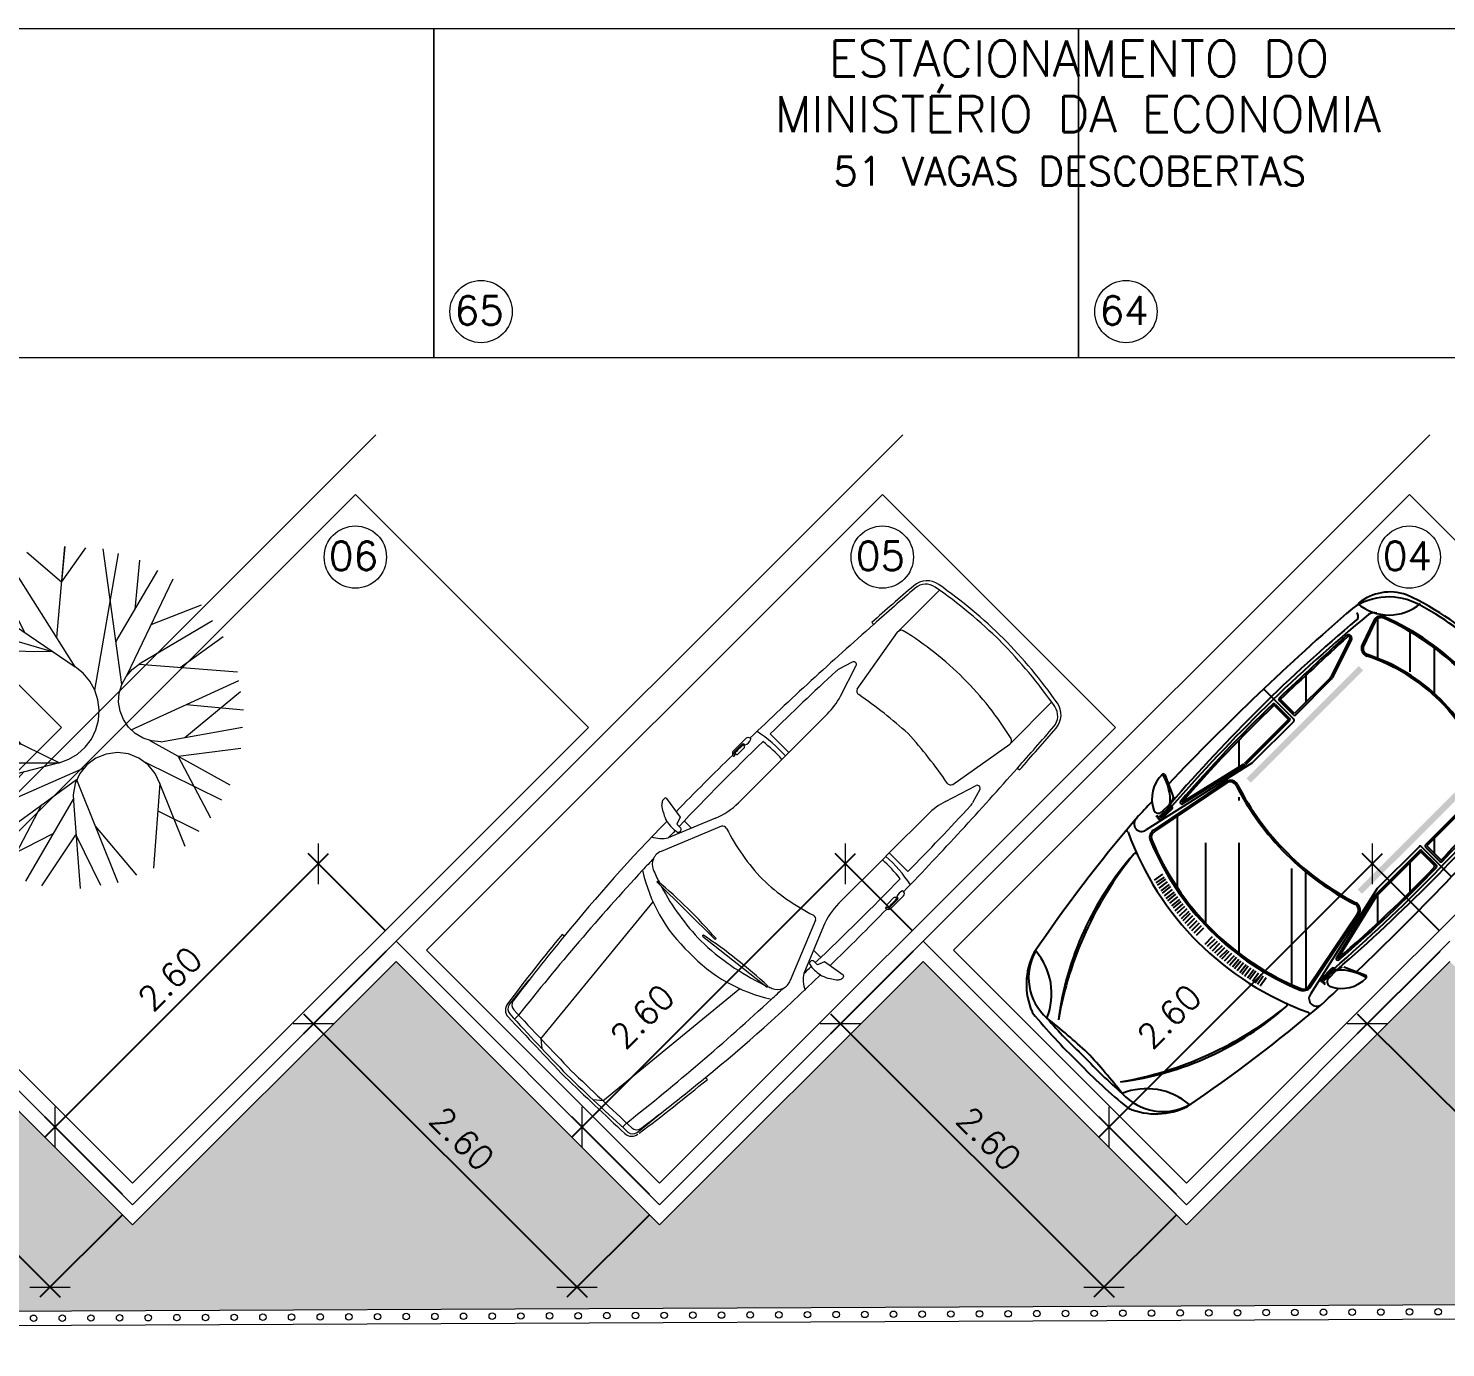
# Model space of a CAD drawing. Header units: millimetres. Extents: x 521 to 1055, y 261 to 520.
# Drawn here: x 547.34 to 557.23, y 452.68 to 461.89 of the extents above; entities that cross this region are included whole.
import ezdxf
from ezdxf.enums import TextEntityAlignment as Align

# ---------------------------------------------------------------- set-up
doc = ezdxf.new("R2010")
doc.units = ezdxf.units.MM
doc.linetypes.add('CONTINU', pattern=[0])
doc.layers.add('0.1', color=8, linetype='Continuous', lineweight=13)
doc.layers.add('layout', color=1, linetype='Continuous')
doc.styles.add('ROMANS', font='romans')
doc.styles.get("Standard").update_dxf_attribs({"font": 'romans.shx'})
doc.dimstyles.new('Fares Eng - 50', dxfattribs={"dimscale": 2, "dimtxt": 0.085, "dimasz": 0.1, "dimexe": 0.05, "dimexo": 0.05, "dimgap": 0.04, "dimtad": 1, "dimzin": 4, "dimdsep": 46, "dimtxsty": 'ROMANS', "dimblk1": 'OBLIQUE', "dimblk2": 'OBLIQUE', "dimsah": 1, "dimcen": 0.05, "dimdle": 0.05, "dimclrd": 8, "dimclre": 8, "dimclrt": 8, "dimaunit": 1, "dimadec": 0, "dimazin": 0, "dimtfac": 1, "dimtix": 1, "dimtmove": 2, "dimatfit": 0, "dimldrblk": 'OPEN90', "dimfxl": 1, "dimtolj": 1, "dimtzin": 0, "dimarcsym": 0})
pattern_1 = [(37.5, (143.7004, 358.23872), (-0.00800016, 0.24470662), [0, -0.19304, 0, -0.2159, 0, -0.206375]), (7.5, (143.7004, 358.23872), (0.22476164, 0.35841255), [0, -0.10414, 0, -0.17399, 0, -0.066675]), (327.5, (143.5442, 358.23872), (0.39549619, 0.00071859), [0, -0.0635, 0, -0.2286, 0, -0.29845]), (317.5, (143.5442, 358.23872), (0.38177823, 0.11146466), [0, -0.03175, 0, -0.14986, 0, -0.17145])]

# ---------------------------------------------------------------- blocks, each defined once
blk = doc.blocks.new('_OBLIQUE')
at = {"color": 0, "linetype": 'ByBlock'}
blk.add_line((-0.5, -0.5), (0.5, 0.5), dxfattribs=at)
blk = doc.blocks.new('*D2675')
at = {"layer": '0.1', "color": 8, "linetype": 'CONTINU', "lineweight": -2, "transparency": 16777216}
for p, q in [((557.1886, 455.4504), (556.6128, 454.8746)), ((556.6128, 455.016), (558.5927, 453.0361)), ((559.0271, 453.6119), (558.4513, 453.0361))]:
    blk.add_line(p, q, dxfattribs=at)
at = {"layer": 'DEFPOINTS', "color": 0, "linetype": 'CONTINU', "lineweight": -2, "transparency": 16777216}
for p in [(557.2593, 455.5211), (559.0978, 453.6826), (558.522, 453.1068)]:
    blk.add_point(p, dxfattribs=at)
at = {"layer": '0.1', "color": 8, "linetype": 'CONTINU', "lineweight": -2, "transparency": 16777216, "xscale": 0.2, "yscale": 0.2, "zscale": 0.2}
for p, rotation in [((556.6835, 454.9453), 134.9999999999982), ((558.522, 453.1068), 314.9999999999982)]:
    blk.add_blockref('_OBLIQUE', p, dxfattribs=dict(at, rotation=rotation))
at = {"layer": '0.1', "color": 8, "linetype": 'CONTINU', "transparency": 16777216, "insert": (557.7194, 454.1427), "char_height": 0.17, "attachment_point": 5, "rotation": 315, "style": 'ROMANS'}
blk.add_mtext('\\A1;2.60', dxfattribs=at)
blk = doc.blocks.new('_Open90')
at = {"color": 0, "linetype": 'ByBlock', "lineweight": -2}
for p, q in [((-0.5, 0.5), (0, 0)), ((0, 0), (-1, 0)), ((0, 0), (-0.5, -0.5))]:
    blk.add_line(p, q, dxfattribs=at)
blk = doc.blocks.new('*D2676')
at = {"layer": '0.1', "color": 8, "linetype": 'CONTINU', "lineweight": -2, "transparency": 16777216}
for p, q in [((554.8085, 454.1535), (556.7884, 456.1334)), ((557.1886, 455.5918), (556.647, 456.1334)), ((555.3501, 453.7533), (554.8085, 454.295))]:
    blk.add_line(p, q, dxfattribs=at)
at = {"layer": 'DEFPOINTS', "color": 0, "linetype": 'CONTINU', "lineweight": -2, "transparency": 16777216}
for p in [(556.7177, 456.0627), (557.2593, 455.5211), (555.4208, 453.6826)]:
    blk.add_point(p, dxfattribs=at)
at = {"layer": '0.1', "color": 8, "linetype": 'CONTINU', "lineweight": -2, "transparency": 16777216, "xscale": 0.2, "yscale": 0.2, "zscale": 0.2}
for p, rotation in [((556.7177, 456.0627), 44.99999999999735), ((554.8792, 454.2242), 224.9999999999974)]:
    blk.add_blockref('_OBLIQUE', p, dxfattribs=dict(at, rotation=rotation))
at = {"layer": '0.1', "color": 8, "linetype": 'CONTINU', "transparency": 16777216, "insert": (555.3006, 454.9969), "char_height": 0.17, "attachment_point": 5, "rotation": 45, "style": 'ROMANS'}
blk.add_mtext('\\A1;2.60', dxfattribs=at)
blk = doc.blocks.new('*D2677')
at = {"layer": '0.1', "color": 8, "linetype": 'CONTINU', "lineweight": -2, "transparency": 16777216}
for p, q in [((553.5116, 455.4504), (552.9359, 454.8746)), ((552.9359, 455.016), (554.9158, 453.0361)), ((555.3501, 453.6119), (554.7743, 453.0361))]:
    blk.add_line(p, q, dxfattribs=at)
at = {"layer": 'DEFPOINTS', "color": 0, "linetype": 'CONTINU', "lineweight": -2, "transparency": 16777216}
for p in [(553.5824, 455.5211), (555.4208, 453.6826), (554.8451, 453.1068)]:
    blk.add_point(p, dxfattribs=at)
at = {"layer": '0.1', "color": 8, "linetype": 'CONTINU', "lineweight": -2, "transparency": 16777216, "xscale": 0.2, "yscale": 0.2, "zscale": 0.2}
for p, rotation in [((553.0066, 454.9453), 134.9999999999982), ((554.8451, 453.1068), 314.9999999999982)]:
    blk.add_blockref('_OBLIQUE', p, dxfattribs=dict(at, rotation=rotation))
at = {"layer": '0.1', "color": 8, "linetype": 'CONTINU', "transparency": 16777216, "insert": (554.0425, 454.1427), "char_height": 0.17, "attachment_point": 5, "rotation": 315, "style": 'ROMANS'}
blk.add_mtext('\\A1;2.60', dxfattribs=at)
blk = doc.blocks.new('*D2678')
at = {"layer": '0.1', "color": 8, "linetype": 'CONTINU', "lineweight": -2, "transparency": 16777216}
for p, q in [((549.8347, 455.4504), (549.2589, 454.8746)), ((549.2589, 455.016), (551.2388, 453.0361)), ((551.6732, 453.6119), (551.0974, 453.0361))]:
    blk.add_line(p, q, dxfattribs=at)
at = {"layer": 'DEFPOINTS', "color": 0, "linetype": 'CONTINU', "lineweight": -2, "transparency": 16777216}
for p in [(549.9054, 455.5211), (551.7439, 453.6826), (551.1681, 453.1068)]:
    blk.add_point(p, dxfattribs=at)
at = {"layer": '0.1', "color": 8, "linetype": 'CONTINU', "lineweight": -2, "transparency": 16777216, "xscale": 0.2, "yscale": 0.2, "zscale": 0.2}
for p, rotation in [((549.3296, 454.9453), 134.9999999999982), ((551.1681, 453.1068), 314.9999999999982)]:
    blk.add_blockref('_OBLIQUE', p, dxfattribs=dict(at, rotation=rotation))
at = {"layer": '0.1', "color": 8, "linetype": 'CONTINU', "transparency": 16777216, "insert": (550.3655, 454.1427), "char_height": 0.17, "attachment_point": 5, "rotation": 315, "style": 'ROMANS'}
blk.add_mtext('\\A1;2.60', dxfattribs=at)
blk = doc.blocks.new('*D2679')
at = {"layer": '0.1', "color": 8, "linetype": 'CONTINU', "lineweight": -2, "transparency": 16777216}
for p, q in [((547.4546, 454.1535), (549.4345, 456.1334)), ((549.8347, 455.5918), (549.2931, 456.1334)), ((547.9962, 453.7533), (547.4546, 454.295))]:
    blk.add_line(p, q, dxfattribs=at)
at = {"layer": 'DEFPOINTS', "color": 0, "linetype": 'CONTINU', "lineweight": -2, "transparency": 16777216}
for p in [(549.3638, 456.0627), (549.9054, 455.5211), (548.0669, 453.6826)]:
    blk.add_point(p, dxfattribs=at)
at = {"layer": '0.1', "color": 8, "linetype": 'CONTINU', "lineweight": -2, "transparency": 16777216, "xscale": 0.2, "yscale": 0.2, "zscale": 0.2}
for p, rotation in [((549.3638, 456.0627), 44.99999999999735), ((547.5253, 454.2242), 224.9999999999974)]:
    blk.add_blockref('_OBLIQUE', p, dxfattribs=dict(at, rotation=rotation))
at = {"layer": '0.1', "color": 8, "linetype": 'CONTINU', "transparency": 16777216, "insert": (548.3279, 455.2602), "char_height": 0.17, "attachment_point": 5, "rotation": 45, "style": 'ROMANS'}
blk.add_mtext('\\A1;2.60', dxfattribs=at)
blk = doc.blocks.new('*D2991')
at = {"layer": '0.1', "color": 8, "linetype": 'CONTINU', "lineweight": -2, "transparency": 16777216}
for p, q in [((546.1577, 455.4504), (545.582, 454.8746)), ((545.582, 455.016), (547.5619, 453.0361)), ((547.9962, 453.6119), (547.4204, 453.0361))]:
    blk.add_line(p, q, dxfattribs=at)
at = {"layer": 'DEFPOINTS', "color": 0, "linetype": 'CONTINU', "lineweight": -2, "transparency": 16777216}
for p in [(546.2284, 455.5211), (548.0669, 453.6826), (547.4911, 453.1068)]:
    blk.add_point(p, dxfattribs=at)
at = {"layer": '0.1', "color": 8, "linetype": 'CONTINU', "lineweight": -2, "transparency": 16777216, "xscale": 0.2, "yscale": 0.2, "zscale": 0.2}
for p, rotation in [((545.6527, 454.9453), 134.9999999999982), ((547.4911, 453.1068), 314.9999999999982)]:
    blk.add_blockref('_OBLIQUE', p, dxfattribs=dict(at, rotation=rotation))
at = {"layer": '0.1', "color": 8, "linetype": 'CONTINU', "transparency": 16777216, "insert": (546.6886, 454.1427), "char_height": 0.17, "attachment_point": 5, "rotation": 315, "style": 'ROMANS'}
blk.add_mtext('\\A1;2.60', dxfattribs=at)
blk = doc.blocks.new('Car')
at = {"layer": 'layout', "color": 8}
for p, q in [((-44.43, -116.85), (-45.51, -110.71)), ((-42.49, -116.36), (-43.57, -110.21)), ((-41.09, -116.03), (-42.02, -109.83)), ((-39.13, -115.58), (-40.07, -109.37)), ((-37.18, -115.15), (-38.11, -108.94)), ((-35.76, -114.86), (-36.55, -108.6)), ((-33.8, -114.47), (-34.58, -108.2)), ((-31.83, -114.1), (-32.61, -107.82)), ((-30.4, -113.85), (-31.03, -107.55)), ((-28.42, -113.52), (-29.04, -107.35)), ((-26.44, -113.22), (-27.05, -107.15)), ((-25.01, -112.96), (-25.46, -106.96)), ((-23.02, -112.81), (-23.5, -106.37)), ((-21.18, -112.51), (-21.34, -106.1)), ((-19.19, -112.29), (-19.35, -105.87)), ((-17.19, -112.08), (-17.35, -105.66)), ((-15.75, -111.95), (-15.75, -105.51)), ((-13.75, -111.84), (-13.75, -105.34)), ((-11.75, -111.64), (-11.75, -105.19)), ((-9.75, -111.52), (-9.75, -105.07)), ((-7.75, -111.42), (-7.75, -104.97)), ((-5.75, -111.35), (-5.75, -104.89)), ((-3.75, -111.3), (-3.75, -104.83)), ((3.75, -111.3), (3.75, -104.83)), ((5.75, -111.35), (5.75, -104.89)), ((7.75, -111.42), (7.75, -104.97)), ((9.75, -111.52), (9.75, -105.07)), ((11.75, -111.64), (11.75, -105.19)), ((13.75, -111.84), (13.75, -105.34)), ((15.75, -111.95), (15.75, -105.51)), ((17.19, -112.08), (17.35, -105.66)), ((19.19, -112.29), (19.35, -105.87)), ((21.18, -112.51), (21.34, -106.1)), ((23.02, -112.81), (23.5, -106.37)), ((25.01, -112.96), (25.46, -106.96)), ((26.44, -113.22), (27.05, -107.15)), ((28.42, -113.52), (29.04, -107.35)), ((30.4, -113.85), (31.03, -107.55)), ((31.83, -114.1), (32.61, -107.82)), ((33.8, -114.47), (34.58, -108.2)), ((35.76, -114.86), (36.55, -108.6)), ((37.18, -115.15), (38.11, -108.94)), ((39.13, -115.58), (40.07, -109.37)), ((41.09, -116.03), (42.02, -109.83)), ((42.49, -116.36), (43.57, -110.21)), ((44.43, -116.85), (45.51, -110.71)), ((25.24, -163.06), (-22.09, -115.73)), ((39.58, -148.72), (5.2, -114.34)), ((63.09, -147.96), (32.62, -117.49)), ((-53.79, -202.87), (-70.44, -128.84)), ((-8.41, -174.64), (-58.24, -124.81)), ((53.79, -202.87), (70.44, -128.84)), ((-67.28, -131.91), (-57.03, -183.84)), ((-66.3, -131.69), (-56.05, -183.63)), ((-15.9, -179.27), (-66.05, -129.13)), ((56.05, -183.63), (66.3, -131.69)), ((57.03, -183.84), (67.28, -131.91)), ((-71.36, -149.65), (-71.45, -143.34)), ((-70.36, -149.36), (-70.51, -139.97)), ((-69.36, -149.11), (-69.51, -139.91)), ((-68.41, -148.9), (-68.73, -139.87)), ((68.41, -148.9), (68.73, -139.87)), ((69.36, -149.11), (69.51, -139.91)), ((70.36, -149.36), (70.51, -139.97)), ((71.36, -149.65), (71.45, -143.34)), ((-86.25, -160.56), (-73.15, -154.66)), ((-72.41, -153.97), (-71.35, -150.37)), ((72.41, -153.97), (71.35, -150.37)), ((86.25, -160.56), (73.15, -154.66)), ((-56.87, -198.54), (-66.97, -155.83)), ((-55.9, -198.31), (-66, -155.6)), ((55.9, -198.31), (66, -155.6)), ((56.87, -198.54), (66.97, -155.83)), ((-56.77, -200.19), (-68.78, -188.17)), ((44.78, -182.6), (43.44, -181.26)), ((69.26, -207.08), (57.61, -195.43)), ((-56.77, -237.2), (-56.77, -199.46)), ((-55.77, -237.2), (-55.77, -199.46)), ((-53.77, -238.7), (-53.77, -203.1)), ((53.77, -238.7), (53.77, -203.1)), ((55.77, -237.2), (55.77, -199.46)), ((56.77, -237.2), (56.77, -199.46)), ((-56.77, -227.76), (-69.33, -215.2)), ((-80.7, -239.7), (-54.77, -239.7)), ((-68.29, -237.2), (-69.16, -236.33)), ((-69.14, -237.2), (-56.77, -237.2)), ((-69.14, -238.2), (-56.77, -238.2)), ((80.7, -239.7), (54.77, -239.7)), ((69.14, -237.2), (56.77, -237.2)), ((69.14, -238.2), (56.77, -238.2)), ((-56.77, -241.37), (-69.05, -241.37)), ((-56.77, -242.37), (-69.05, -242.37)), ((-56.77, -248.72), (-62.9, -242.59)), ((-56.77, -272.37), (-56.77, -242.37)), ((-55.77, -272.37), (-55.77, -242.37)), ((55.77, -272.37), (55.77, -242.37)), ((56.77, -241.37), (69.05, -241.37)), ((56.77, -242.37), (69.05, -242.37)), ((56.77, -272.37), (56.77, -242.37)), ((68.35, -263.53), (56.77, -251.95)), ((-57.03, -273.82), (-68.34, -262.52)), ((-65.15, -298.28), (-56.97, -273.63)), ((-64.2, -298.6), (-56.02, -273.95)), ((64.2, -298.6), (56.02, -273.95)), ((65.15, -298.28), (56.97, -273.63)), ((-57.23, -300.94), (-62.7, -316.26)), ((62.7, -316.26), (57.23, -300.94)), ((-56.28, -301.28), (-61.75, -316.6)), ((1.56, -332.42), (-21.83, -309.02)), ((61.89, -318.84), (44.86, -301.81)), ((61.75, -316.6), (56.28, -301.28)), ((25.07, -330.56), (5.54, -311.03)), ((42.49, -327.02), (25.24, -309.77))]:
    blk.add_line(p, q, dxfattribs=at)
for centre, radius, start, end in [((-7.78, -326.68), 326.77, 88.63509, 95.77261), ((7.78, -326.68), 326.77, 84.22739, 91.36491), ((-34.26, -38.31), 32.93, 86.56245, 164.49582), ((-69.02, 10.38), 39.99, 274.33929, 336.71898), ((-25.61, -41.18), 42.46, 111.77904, 161.65444), ((-40.25, -4.54), 3, 97.67397, 111.77904), ((-10.03, -339.28), 334.59, 88.28197, 93.81346), ((10.07, 328.42), 336.52, 262.76955, 268.28512), ((10.03, -339.28), 334.59, 86.18654, 91.71803), ((-10.07, 328.42), 336.52, 271.71488, 277.23045), ((34.26, -38.31), 32.93, 15.50418, 93.43755), ((69.02, 10.38), 39.99, 203.28102, 265.66071), ((40.25, -4.54), 3, 68.22096, 82.32603), ((25.61, -41.18), 42.46, 18.34556, 68.22096), ((122.71, -124.56), 188.48, 142.42971, 176.62369), ((155.62, -136.85), 222.3, 145.09295, 173.96045), ((-155.62, -136.85), 222.3, 6.03955, 34.90705), ((-122.71, -124.56), 188.48, 3.37631, 37.57029), ((866.83, -205.61), 949.54, 169.20805, 175.34334), ((-866.83, -205.61), 949.54, 4.65666, 10.79195), ((0.52, -286.47), 183.69, 90, 115.07814), ((-0.52, -286.47), 183.69, 64.92186, 90), ((-77.76, -119.19), 1, 174.77267, 295.07814), ((-64.45, -113.59), 1, 172.72578, 290.59687), ((0.02, -280.42), 167.16, 90.00647, 112.62321), ((0.02, -280.45), 166.19, 90.00846, 112.62516), ((-0.02, -280.42), 167.16, 67.37679, 89.99353), ((-0.02, -280.42), 166.16, 67.37679, 89.99349), ((64.45, -113.59), 1, 249.40313, 7.27422), ((77.76, -119.19), 1, 244.92186, 5.22733), ((-75.03, -129.55), 4.65, 8.74906, 183.51846), ((-62.41, -130.76), 5, 111.95359, 193.30168), ((-62.41, -130.76), 4, 111.95359, 193.55432), ((62.41, -130.76), 4.01, 346.52867, 68.12941), ((62.41, -130.76), 5, 346.69832, 68.04641), ((75.03, -129.55), 4.65, 356.48154, 171.25094), ((1565.62, -198.2), 1646.72, 177.62048, 178.09716), ((-1565.62, -198.2), 1646.72, 1.90284, 2.37952), ((-67.04, -159.13), 20.41, 115.20324, 181.93489), ((-74.45, -143.38), 3, 0.88902, 115.20324), ((-72.5, -140.1), 1, 0.88902, 98.06761), ((-71.51, -139.99), 1, 0.88902, 95.22344), ((-70.51, -139.92), 1, 0.88902, 92.38995), ((-69.73, -139.9), 1, 2.00313, 90.18429), ((69.73, -139.9), 1, 89.81571, 177.99687), ((70.51, -139.92), 1, 87.61005, 179.11098), ((71.51, -139.99), 1, 84.77656, 179.11098), ((74.45, -143.38), 3, 64.79676, 179.11098), ((72.5, -140.1), 1, 81.93239, 179.11098), ((67.04, -159.13), 20.41, 358.06511, 64.79676), ((-94.89, -128.71), 31.99, 283.47064, 317.39271), ((940.68, -224.07), 1014.72, 175.8385, 184.81509), ((936.35, -221.13), 1008.45, 175.93968, 185.43335), ((-72.36, -149.67), 1, 287.94037, 0.88902), ((-71.36, -149.37), 1, 285.26496, 0.88902), ((-70.36, -149.13), 1, 282.62123, 0.88902), ((-69.41, -148.93), 1, 280.11964, 2.00313), ((-936.35, -221.13), 1008.45, 354.56665, 4.06032), ((69.41, -148.93), 1, 177.99687, 259.88036), ((70.36, -149.13), 1, 179.11098, 257.37877), ((71.36, -149.37), 1, 179.11098, 254.73504), ((-940.68, -224.07), 1014.72, 355.18491, 4.1615), ((94.89, -128.71), 31.99, 222.60729, 256.52936), ((72.36, -149.67), 1, 179.11098, 252.05963), ((73.37, -153.69), 1, 196.42989, 257.76689), ((-86.47, -159.58), 1, 193.81658, 282.23311), ((1565.62, -198.2), 1646.72, 178.60166, 183.97585), ((770.41, -218.88), 840.75, 175.69294, 181.2505), ((770.41, -218.88), 839.75, 175.69435, 181.2501), ((-66.97, -155.83), 1, 13.30168, 174.5453), ((66.97, -155.83), 1, 5.4547, 166.69832), ((-770.41, -218.88), 839.75, 358.7499, 4.30565), ((-770.41, -218.88), 840.75, 358.7495, 4.30706), ((-1565.62, -198.2), 1646.72, 356.02415, 1.39834), ((86.47, -159.58), 1, 257.76689, 346.18342), ((0, -344.99), 166.48, 90, 107.81843), ((0, -344.99), 165.48, 90, 107.81843), ((0, -344.99), 166.48, 72.18157, 90), ((0, -344.99), 165.48, 72.18157, 90), ((-52.17, -182.69), 5, 193.30168, 287.81843), ((-52.17, -182.69), 4, 193.55432, 287.81843), ((52.17, -182.69), 5, 252.18157, 346.69832), ((52.17, -182.69), 4, 252.18157, 346.44568), ((-60.77, -199.46), 4, 360, 13.30168), ((-60.77, -199.46), 5, 0, 13.30168), ((-54.77, -203.1), 1, 0, 13.30168), ((54.77, -203.1), 1, 166.69832, 180), ((60.77, -199.46), 5, 166.69832, 180), ((60.77, -199.46), 4, 166.69832, 180), ((-69.14, -237.2), 1, 181.58349, 270), ((-56.77, -237.2), 1, 270, 0), ((-54.77, -238.7), 1, 270, 0), ((54.77, -238.7), 1, 180, 270), ((56.77, -237.2), 1, 180, 270), ((69.14, -237.2), 1, 270, 358.41651), ((-69.05, -242.37), 1, 90, 181.10658), ((9004.64, 48.66), 9079.35, 181.83701, 182.188638), ((9004.64, 48.66), 9078.35, 181.837091, 182.188581), ((-56.77, -242.37), 1, 0, 90), ((56.77, -242.37), 1, 90, 180), ((-9004.64, 48.66), 9078.35, 357.811419, 358.162909), ((-9004.64, 48.66), 9079.35, 357.811362, 358.16299), ((69.05, -242.37), 1, 358.89342, 90), ((-60.77, -272.37), 4, 341.65255, 360), ((-60.77, -272.37), 5, 341.65255, 360), ((60.77, -272.37), 5, 180, 198.34745), ((60.77, -272.37), 4, 180, 198.34745), ((-66.1, -297.97), 2, 183.07381, 341.65255), ((-66.1, -297.97), 1, 183.44048, 341.65255), ((-52.52, -302.63), 5, 63.13567, 160.34618), ((-52.52, -302.63), 4, 63.13567, 160.34618), ((0, -198.95), 112.22, 243.13567, 270), ((0, -198.95), 111.22, 243.13567, 270), ((0, -198.95), 111.22, 270, 296.86433), ((0, -198.95), 112.22, 270, 296.86433), ((52.52, -302.63), 5, 19.65382, 116.86433), ((52.52, -302.63), 4, 19.65382, 116.86433), ((66.1, -297.97), 2, 198.34745, 356.92619), ((66.1, -297.97), 1, 198.34745, 356.55952), ((-73.29, -309.38), 3, 270, 5.58191), ((73.29, -309.38), 3, 174.41809, 270), ((-39.09, -305.57), 38.64, 190.15024, 253.62481), ((-79.74, -346.47), 30, 5.25839, 84.71276), ((-46.79, -314.36), 30, 185.58191, 244.44103), ((-62.59, -316.14), 5, 185.43335, 247.79793), ((-57.99, -317.94), 5, 160.34618, 249.50595), ((-57.99, -317.94), 4, 160.34618, 249.50595), ((79.74, -346.47), 30, 95.28724, 174.74161), ((39.09, -305.57), 38.64, 286.37519, 349.84976), ((57.99, -317.94), 4, 290.49405, 19.65382), ((57.99, -317.94), 5, 290.49405, 19.65382), ((46.79, -314.36), 30, 295.55897, 354.41809), ((62.59, -316.14), 5, 292.20207, 354.56665), ((0, -162.8), 170.63, 249.50595, 270), ((0, -162.8), 169.63, 249.50595, 270), ((0, -162.8), 169.63, 270, 290.49405), ((0, -162.8), 170.63, 270, 290.49405), ((0, -181.6), 170.63, 249.50595, 270), ((0, -181.6), 168.63, 252.23915, 270), ((0, -181.6), 170.63, 270, 290.49405), ((0, -181.6), 168.63, 270, 287.76085)]:
    blk.add_arc(centre, radius, start, end, dxfattribs=at)
for points in [[(-49.6, -290.37), (-45.84, -290.37), (-49.6, -194.01), (-45.84, -194.01)], [(49.6, -290.37), (45.84, -290.37), (49.6, -194.01), (45.84, -194.01)]]:
    blk.add_solid(points, dxfattribs=at)
blk = doc.blocks.new('TEMPRA3')
for p, q in [((-0.1569, 0.8233), (-0.1313, 0.862)), ((-0.0749, 0.8722), (-0.1007, 0.7132)), ((-0.0851, 0.8822), (-0.0818, 0.8817)), ((-1.2604, 0.6968), (-1.2604, 0.716)), ((-0.1007, 0.7132), (-0.1513, 0.6938)), ((-0.1513, 0.6938), (-0.1513, 0.6557)), ((1.806, 0.7091), (1.8071, 0.7283)), ((0.0585, 0.4641), (-0.3627, 0.637)), ((0.0689, 0.5332), (-0.2614, 0.6689)), ((-0.0984, 0.6737), (-0.0984, 0.6019)), ((0.7558, 0.4956), (0.7558, 0.6791)), ((1.5146, 0.6292), (1.414, 0.6594)), ((0.6872, 0.4957), (0.2589, 0.4957)), ((1.1361, 0.4956), (0.7558, 0.4956)), ((1.2872, 0.519), (1.5173, 0.5919)), ((1.4061, 0.471), (1.8863, 0.5527)), ((0.0585, -0.4641), (-0.3627, -0.637)), ((1.4061, -0.471), (1.8863, -0.5527)), ((0.0689, -0.5332), (-0.2614, -0.6689)), ((0.6872, -0.4957), (0.2589, -0.4957)), ((1.1361, -0.4956), (0.7558, -0.4956)), ((0.7558, -0.4956), (0.7558, -0.6791)), ((1.2872, -0.519), (1.5173, -0.5919)), ((-0.1513, -0.6938), (-0.1513, -0.6557)), ((-0.0984, -0.6737), (-0.0984, -0.6019)), ((1.5146, -0.6292), (1.414, -0.6594)), ((-1.2604, -0.6968), (-1.2604, -0.716)), ((-0.1007, -0.7132), (-0.1513, -0.6938)), ((-0.0749, -0.8722), (-0.1007, -0.7132)), ((1.806, -0.7091), (1.8071, -0.7283)), ((-0.1569, -0.8233), (-0.1313, -0.862)), ((-0.0851, -0.8822), (-0.0818, -0.8817))]:
    blk.add_line(p, q)
at = {"color": 9}
for p, q in [((0.4895, 0.7769), (0.6144, 0.7769)), ((0.4897, 0.7669), (0.5667, 0.7669)), ((0.5767, 0.7569), (0.5767, 0.7484)), ((0.6344, 0.7569), (0.6344, 0.7484)), ((-1.8688, 0.6301), (-1.6474, 0.6541)), ((-1.8747, 0.5326), (-1.9141, 0.5326)), ((-0.5268, 0.5088), (-0.5359, 0.5086)), ((-0.5359, 0.5086), (-0.5316, -0.064)), ((0.6871, 0.4957), (0.7558, 0.4956)), ((1.8863, 0.5527), (2.3005, 0.5527)), ((-1.8814, 0.307), (-0.6525, 0.4277)), ((-1.8814, 0.307), (-1.9244, 0.2537)), ((-0.5679, 0.016), (-0.5769, 0.0171)), ((-0.5679, 0.0151), (-0.5769, 0.0139)), ((-0.5769, 0.0139), (-0.5102, -0.5548)), ((-0.5316, -0.064), (-0.5225, -0.0638)), ((-1.8814, -0.3079), (-1.9244, -0.2546)), ((-1.8814, -0.307), (-0.6525, -0.4277)), ((-1.8747, -0.5335), (-1.9141, -0.5335)), ((-0.5102, -0.5548), (-0.5012, -0.5536)), ((0.6871, -0.4957), (0.7558, -0.4956)), ((1.8863, -0.5527), (2.3005, -0.5527)), ((-1.8688, -0.631), (-1.6474, -0.655)), ((0.4895, -0.7769), (0.6144, -0.7769)), ((0.4897, -0.7669), (0.5667, -0.7669)), ((0.5767, -0.7569), (0.5767, -0.7484)), ((0.6344, -0.7569), (0.6344, -0.7484))]:
    blk.add_line(p, q, dxfattribs=at)
for points in [[(0.4864, 0.7601), (0.4864, 0.7487, 0.414214), (0.4964, 0.7387), (0.5577, 0.7387, 0.414214), (0.5677, 0.7487), (0.5677, 0.759)], [(0.4864, -0.7601), (0.4864, -0.7487, -0.414214), (0.4964, -0.7387), (0.5577, -0.7387, -0.414214), (0.5677, -0.7487), (0.5677, -0.759)]]:
    blk.add_lwpolyline(points, format="xyb", dxfattribs=at)
for centre, radius, start, end in [((0.0515, 0.6855), 0.2499, 146.52929, 160.42088), ((-0.0788, 0.8163), 0.0696, 117.51978, 138.96518), ((-0.0917, 0.8411), 0.0416, 80.80671, 117.51978), ((-0.0832, 0.8735), 0.00833, 350.80671, 80.80671), ((0.0261, -12.7482), 13.5255, 95.4579, 98.07666), ((-0.091, -10.4076), 11.1657, 90.48914, 96.01179), ((0.0745, 0.7002), 0.2666, 168.22298, 189.98368), ((-0.143, 0.7547), 0.0434, 160.42088, 180), ((0.2131, -22.305), 23.0667, 89.37169, 90.76063), ((0.2131, -22.305), 23.0667, 89.09734, 89.34375), ((0.1147, -25.8365), 26.5995, 86.35444, 88.88061), ((0.0275, -29.336), 30.1169, 85.87378, 86.61254), ((2.1828, 0.5595), 0.1438, 10.27566, 85.28637), ((-1.8644, 0.5739), 0.07, 98.07666, 178.05506), ((-0.4029, 0.55), 0.0959, 65.22486, 157.56321), ((0.3551, -17.2555), 17.935, 91.74302, 91.96985), ((0.3551, -17.2555), 17.935, 88.95708, 91.61786), ((-0.2977, 0.5553), 0.9867, 356.53371, 7.1274), ((0.6362, -17.0989), 17.7783, 87.57158, 89.61458), ((1.3853, 0.5636), 0.1, 73.296, 87.57158), ((1.5088, 0.6101), 0.02, 295.0881, 73.296), ((46.2874, -1.0613), 48.2496, 178.05506, 178.73963), ((1.0799, -0.0328), 1.689, 158.48825, 161.88328), ((0.2589, 0.9957), 0.5, 247.66255, 270), ((1.1361, 0.9956), 0.5, 270, 287.58922), ((1.8923, 0.5233), 0.03, 17.66847, 101.66126), ((-0.2984, 0.0046), 2.2813, 359.88354, 13.37753), ((-1.2417, -0.0333), 3.6191, 0.52768, 9.83979), ((1.0799, -0.0328), 1.689, 163.02584, 178.88724), ((1.4959, -0.0363), 1.4963, 161.90116, 178.60957), ((0.0464, 0.438), 0.0288, 340.8387, 65.22486), ((1.4152, 0.4424), 0.03, 107.58922, 190.56427), ((-1.9007, -0.176), 3.3431, 3.01726, 10.56427), ((1.0799, 0.0328), 1.689, 181.11276, 199.38195), ((-1.9007, 0.176), 3.3431, 349.43573, 356.98274), ((-0.2984, -0.0046), 2.2813, 346.62247, 0.11646), ((-1.2417, 0.0333), 3.6191, 350.16021, 359.47232), ((46.2874, 1.0604), 48.2496, 181.26037, 181.94494), ((1.4959, 0.0363), 1.4963, 181.39043, 198.09884), ((0.0464, -0.438), 0.0288, 294.77514, 19.1613), ((1.4152, -0.4424), 0.03, 169.43573, 252.41078), ((-1.8644, -0.5748), 0.07, 181.94494, 261.92334), ((1.0799, 0.0328), 1.689, 200.32879, 201.51175), ((1.0799, 0.0328), 1.689, 200.32879, 201.51175), ((-0.4029, -0.55), 0.0959, 202.43679, 294.77514), ((0.2589, -0.9957), 0.5, 90, 112.33745), ((-0.2977, -0.5553), 0.9867, 352.8726, 3.46629), ((1.1361, -0.9956), 0.5, 72.41078, 90), ((1.5088, -0.6101), 0.02, 286.704, 64.9119), ((1.8923, -0.5233), 0.03, 258.33874, 342.33153), ((2.1828, -0.5595), 0.1438, 274.71363, 349.72434), ((0.0261, 12.7482), 13.5255, 261.97353, 264.5421), ((0.3551, 17.2555), 17.935, 268.03015, 268.25698), ((0.0745, -0.7002), 0.2666, 170.01632, 191.77702), ((0.3551, 17.2555), 17.935, 268.38214, 271.04292), ((0.6362, 17.0989), 17.7783, 270.38542, 272.42842), ((1.3853, -0.5636), 0.1, 272.42842, 286.704), ((-0.091, 10.4076), 11.1657, 263.98821, 269.51086), ((-0.143, -0.7547), 0.0434, 180, 199.57912), ((0.0515, -0.6855), 0.2499, 199.57912, 213.47071), ((0.2131, 22.305), 23.0667, 269.23937, 270.62831), ((0.2131, 22.305), 23.0667, 270.65625, 270.90266), ((0.1147, 25.8365), 26.5995, 271.11939, 273.64556), ((0.0275, 29.336), 30.1169, 273.38746, 274.12622), ((-0.0788, -0.8163), 0.0696, 221.03482, 242.48022), ((-0.0917, -0.8411), 0.0416, 242.48022, 279.19329), ((-0.0832, -0.8735), 0.00833, 279.19329, 9.19329)]:
    blk.add_arc(centre, radius, start, end)
for centre, radius, start, end in [((0.0261, -12.7482), 13.5064, 95.46564, 97.89577), ((-0.1444, 0.846), 0.2123, 204.78419, 236.53665), ((0.4904, 0.7506), 0.0263, 91.92644, 184.81044), ((0.4699, 0.7527), 0.0061, 200.04239, 315.25342), ((0.4905, 0.7505), 0.0164, 92.13133, 187.2433), ((0.5667, 0.7569), 0.01, 0, 90), ((0.6055, 0.8159), 0.0733, 246.83415, 293.16585), ((0.6144, 0.7569), 0.02, 0, 90), ((-0.2635, 0.5553), 0.9867, 356.53371, 11.76673), ((0.0267, -29.3695), 30.1312, 85.88211, 86.61465), ((-1.862, 0.5806), 0.05, 97.89577, 177.1673), ((0.1369, -16.6339), 17.2839, 92.27132, 96.68351), ((-1.8225, 0.5806), 0.05, 97.89577, 177.1673), ((0.4016, 0.0314), 1.1261, 147.49542, 181.59528), ((0.1919, -19.533), 20.183, 91.77938, 92.10117), ((-0.1699, 0.6614), 0.0195, 202.27293, 342.80007), ((2.181, 0.5693), 0.115, 10.45477, 85.29282), ((19.5552, -0.3929), 21.4893, 177.39697, 178.95358), ((43.9132, -1.0016), 45.813, 178.0177, 178.74858), ((-4.0713, 0.1961), 3.5583, 355.81091, 5.04117), ((-1.2364, -0.0333), 3.5851, 0.53266, 10.01497), ((43.9132, 1.0016), 45.813, 181.25142, 181.9823), ((0.4016, -0.0314), 1.1261, 178.40472, 212.50458), ((-4.0572, -0.6825), 3.5583, 2.07609, 11.30635), ((-1.2364, 0.0333), 3.5851, 349.98503, 359.46734), ((19.5552, 0.392), 21.4893, 181.04642, 182.60303), ((-1.862, -0.5815), 0.05, 182.8327, 262.10423), ((0.1369, 16.6339), 17.2839, 263.31649, 267.72868), ((-1.8225, -0.5806), 0.05, 182.8327, 262.10423), ((-0.2635, -0.5553), 0.9867, 348.23327, 3.46629), ((2.181, -0.5693), 0.115, 274.70718, 349.54523), ((0.0261, 12.7482), 13.5064, 262.10423, 264.53436), ((0.1919, 19.533), 20.183, 267.89883, 268.22062), ((-0.1444, -0.846), 0.2123, 123.46335, 155.21581), ((-0.1699, -0.6614), 0.0195, 17.19993, 157.72707), ((0.0267, 29.3695), 30.1312, 273.38535, 274.11789), ((0.4699, -0.7527), 0.0061, 44.74658, 159.95761), ((0.4904, -0.7506), 0.0263, 175.18956, 268.07356), ((0.4905, -0.7505), 0.0164, 172.7567, 267.86867), ((0.5667, -0.7569), 0.01, 270, 0), ((0.6055, -0.8159), 0.0733, 66.83415, 113.16585), ((0.6144, -0.7569), 0.02, 270, 360)]:
    blk.add_arc(centre, radius, start, end, dxfattribs=at)
blk = doc.blocks.new('*D2725')
at = {"layer": '0.1', "color": 8, "linetype": 'CONTINU', "lineweight": -2, "transparency": 16777216}
for p, q in [((551.1315, 454.1535), (553.1114, 456.1334)), ((553.5116, 455.5918), (552.97, 456.1334)), ((551.6732, 453.7533), (551.1315, 454.295))]:
    blk.add_line(p, q, dxfattribs=at)
at = {"layer": 'DEFPOINTS', "color": 0, "linetype": 'CONTINU', "lineweight": -2, "transparency": 16777216}
for p in [(553.0407, 456.0627), (553.5824, 455.5211), (551.7439, 453.6826)]:
    blk.add_point(p, dxfattribs=at)
at = {"layer": '0.1', "color": 8, "linetype": 'CONTINU', "lineweight": -2, "transparency": 16777216, "xscale": 0.2, "yscale": 0.2, "zscale": 0.2}
for p, rotation in [((553.0407, 456.0627), 44.99999999999735), ((551.2022, 454.2242), 224.9999999999974)]:
    blk.add_blockref('_OBLIQUE', p, dxfattribs=dict(at, rotation=rotation))
at = {"layer": '0.1', "color": 8, "linetype": 'CONTINU', "transparency": 16777216, "insert": (551.6236, 454.9969), "char_height": 0.17, "attachment_point": 5, "rotation": 45, "style": 'ROMANS'}
blk.add_mtext('\\A1;2.60', dxfattribs=at)
blk = doc.blocks.new('ÁREA')
for p in [(0.00005, 0.003762), (0, 0)]:
    blk.add_attdef('COMPARTIMENTO', text='', height=0.0025).set_placement(p, align=Align.CENTER)
at = {"color": 1}
for p in [(-0.00005, -0.003762), (-0.000099, -0.007523)]:
    blk.add_attdef('ÁREA', text='', height=0.002, dxfattribs=at).set_placement(p, align=Align.CENTER)
blk = doc.blocks.new('*D3080')
at = {"layer": '0.1', "color": 8, "linetype": 'CONTINU', "lineweight": -2, "transparency": 16777216}
for p, q in [((625.0271, 453.0584), (625.0291, 452.5665)), ((625.1287, 452.6669), (531.5042, 452.2744)), ((531.6025, 452.6667), (531.6046, 452.1748))]:
    blk.add_line(p, q, dxfattribs=at)
at = {"layer": 'DEFPOINTS', "color": 0, "linetype": 'CONTINU', "lineweight": -2, "transparency": 16777216}
for p in [(625.0267, 453.1584), (531.6021, 452.7667), (531.6042, 452.2748)]:
    blk.add_point(p, dxfattribs=at)
at = {"layer": '0.1', "color": 8, "linetype": 'CONTINU', "lineweight": -2, "transparency": 16777216, "xscale": 0.2, "yscale": 0.2, "zscale": 0.2}
for p, rotation in [((625.0287, 452.6665), 0.2402193175315493), ((531.6042, 452.2748), 180.2402193175315)]:
    blk.add_blockref('_OBLIQUE', p, dxfattribs=dict(at, rotation=rotation))
at = {"layer": '0.1', "color": 8, "linetype": 'CONTINU', "lineweight": -2, "transparency": 16777216, "insert": (570.9769, 452.6893), "char_height": 0.17, "attachment_point": 5, "rotation": 0.24022, "style": 'ROMANS'}
blk.add_mtext('\\A1;93.43', dxfattribs=at)
blk = doc.blocks.new('ARV1')
for p, q in [((-0.1407, 1.4161), (0.0989, 1.7605)), ((0.1949, 0.3431), (0.4235, 1.7048)), ((0.4634, 0.4005), (0.2709, 1.7498)), ((-0.5054, 0.9113), (-0.8423, 1.5681)), ((0.5923, 1.1492), (0.6377, 1.6415)), ((0.4031, 0.8237), (0.8191, 1.5396)), ((0.5168, 0.4952), (0.9711, 1.4544)), ((-0.7238, 0.7245), (-1.2729, 1.2194)), ((0.755, 0.9984), (1.2545, 1.1977)), ((1.0437, 0.573), (1.4738, 0.8844)), ((0.5591, -0.0523), (1.6313, 0.447)), ((1.095, -0.1252), (1.6493, 0.337)), ((-0.8061, -0.388), (-1.7211, 0.152)), ((1.1112, 0.2048), (1.6793, 0.1529)), ((-1.0745, -0.1172), (-1.7031, -0.1904)), ((0.8557, -0.1699), (1.6686, -0.0184)), ((0.7476, -0.1574), (1.5471, -0.5954)), ((-1.0074, -0.3893), (-1.5974, -0.572)), ((0.6958, -0.3704), (1.4637, -0.7442)), ((0.0893, -0.4358), (-1.3067, -1.0613)), ((-0.506, -0.477), (-1.1567, -1.1971)), ((-0.8667, -0.5727), (-1.4069, -0.9182)), ((-0.3293, -0.8064), (-0.6899, -1.5051)), ((-0.0159, -0.7468), (-0.4854, -1.5654)), ((-0.0071, -0.8135), (0.0586, -1.6373)), ((0.83, -0.8592), (1.2412, -1.0601)), ((-0.2148, -1.0934), (-0.845, -1.418)), ((0.2097, -1.0193), (0.6221, -1.4999))]:
    blk.add_line(p, q)
for points in [[(-0.1872, 0.8633), (-0.1108, 1.7737), (-0.1407, 1.4161), (-0.4881, 1.7122)], [(-1.1556, 1.349), (-0.0013, 0.5719), (-0.6793, 1.6344)], [(-1.4123, 1.0654), (-0.2215, 0.7202), (-1.5994, 0.732)], [(1.365, 1.0398), (0.638, 0.6035), (1.6177, 0.5303)], [(-1.7315, -0.0163), (-0.5369, -0.1994), (-1.4972, 0.9138)], [(-0.1549, -0.3836), (-0.0593, -0.3487), (0.0278, -0.2962), (0.1033, -0.2277), (0.1642, -0.1462), (0.2083, -0.0545), (0.2342, 0.044), (0.2404, 0.1456), (0.2272, 0.2464), (0.1949, 0.3431), (0.1448, 0.4315), (0.0786, 0.5088), (-0.0013, 0.5719)], [(0.8557, -0.1699), (0.7651, -0.1613), (0.679, -0.1335), (0.6007, -0.0877), (0.5344, -0.0259), (0.483, 0.0489), (0.4489, 0.1331), (0.434, 0.2225), (0.439, 0.3131), (0.4634, 0.4005), (0.5062, 0.4804), (0.5654, 0.5493), (0.638, 0.6035)], [(-1.67, -0.3938), (-0.1549, -0.3836), (-1.7076, 0.3652), (-0.9208, -0.0143), (-1.6507, 0.558)], [(0.849, -0.5865), (0.8014, -0.4854), (0.7301, -0.3991), (0.6394, -0.3338), (0.5353, -0.2931), (0.4242, -0.2796), (0.3134, -0.2945), (0.2099, -0.3365), (0.12, -0.4031), (0.0498, -0.4901), (0.0033, -0.5918), (-0.016, -0.702), (-0.0071, -0.8135)], [(1.36, -0.9289), (1.0306, -0.3125), (1.6553, -0.2288)], [(-0.1549, -0.3836), (-0.1549, -0.3836), (-1.526, -0.748)], [(-1.0233, -1.3179), (0.0189, -0.5497), (0.436, -1.5757)], [(1.1033, -1.2124), (0.849, -0.5865), (0.79, -1.4316)], [(-0.3231, -1.6133), (0.0157, -1.1009), (0.262, -1.6039)]]:
    blk.add_lwpolyline(points)

msp = doc.modelspace()

# ---------------------------------------------------------------- hatches: boundary and pattern name
at = {"layer": '0.1', "linetype": 'CONTINU', "lineweight": -2}
h = msp.add_hatch(dxfattribs=at)
h.set_pattern_fill('AR-SAND,_O', color=8, scale=0.005, double=1)
h.set_pattern_definition(pattern_1)
h.paths.add_polyline_path([(574.60991, 457.54521), (574.37129, 457.78383), (570.87832, 454.29085), (572.84, 453.05771), (572.9417, 453.05818)])
h.paths.add_polyline_path([(568.29017, 455.37966), (566.4517, 453.54119), (564.61322, 455.37966), (564.22595, 454.9924), (563.74512, 453.01559), (572.84, 453.05771), (570.87832, 454.29085), (570.12865, 453.54119)])
h.paths.add_polyline_path([(564.22595, 454.9924), (562.77474, 453.54119), (560.93626, 455.37966), (559.09779, 453.54119), (557.25931, 455.37966), (556.2628, 454.38315), (557.23556, 452.98544), (563.74512, 453.01559)])
h.paths.add_polyline_path([(556.2628, 454.38315), (555.42083, 453.54119), (553.58235, 455.37966), (551.86818, 453.66549), (551.66512, 452.95964), (557.23556, 452.98544)])
h.paths.add_polyline_path([(574.10719, 457.66671), (574.46748, 457.30643), (574.25535, 457.09429), (573.89506, 457.45458)], flags=25)
h.paths.add_polyline_path([(564.95331, 454.52441), (565.45502, 454.0227), (565.24289, 453.81057), (564.74118, 454.31228)], flags=24)
h.paths.add_polyline_path([(567.14543, 453.11784), (569.81686, 453.11784), (569.81686, 453.47499), (567.14543, 453.47499)], flags=24)
h.paths.add_polyline_path([(561.27636, 454.52441), (561.77806, 454.0227), (561.56593, 453.81057), (561.06422, 454.31228)], flags=24)
h.paths.add_polyline_path([(557.5994, 454.52441), (558.10111, 454.0227), (557.88898, 453.81057), (557.38727, 454.31228)], flags=24)
h.paths.add_polyline_path([(553.92244, 454.52441), (554.42415, 454.0227), (554.21202, 453.81057), (553.71031, 454.31228)], flags=24)
h = msp.add_hatch(dxfattribs=at)
h.set_pattern_fill('AR-SAND,_O', color=8, scale=0.005, double=1)
h.set_pattern_definition(pattern_1)
h.paths.add_polyline_path([(549.9054, 455.37966), (548.06692, 453.54119), (546.22844, 455.37966), (544.8486, 453.99982), (546.0228, 452.93351), (551.66512, 452.95964), (551.86818, 453.66549), (551.74388, 453.54119)])
h.paths.add_polyline_path([(544.8486, 453.99982), (544.38997, 453.54119), (542.55149, 455.37966), (540.71301, 453.54119), (538.87453, 455.37966), (537.13572, 453.64085), (536.93619, 453.83915), (534.62843, 452.88074), (546.0228, 452.93351)])
h.paths.add_polyline_path([(550.24549, 454.52441), (550.7472, 454.0227), (550.53507, 453.81057), (550.03336, 454.31228)], flags=24)
h.paths.add_polyline_path([(546.56853, 454.52441), (547.07024, 454.0227), (546.85811, 453.81057), (546.3564, 454.31228)], flags=24)
h.paths.add_polyline_path([(542.89158, 454.52441), (543.39329, 454.0227), (543.18116, 453.81057), (542.67945, 454.31228)], flags=24)
h.paths.add_polyline_path([(539.21462, 454.52441), (539.71633, 454.0227), (539.5042, 453.81057), (539.00249, 454.31228)], flags=24)
h.paths.add_polyline_path([(532.96038, 452.98886), (535.63181, 452.98886), (535.63181, 453.346), (532.96038, 453.346)], flags=9)

# ---------------------------------------------------------------- linework, layer by layer
at = {"layer": '0.1', "color": 8}
for p, q in [((546.22844, 455.52108), (549.76398, 459.05662)), ((549.9054, 455.52108), (553.44093, 459.05662)), ((553.58235, 455.52108), (557.11789, 459.05662)), ((548.06692, 453.68261), (546.22844, 455.52108)), ((548.06692, 453.68261), (549.9054, 455.52108)), ((551.74388, 453.68261), (549.9054, 455.52108)), ((551.74388, 453.68261), (553.58235, 455.52108)), ((555.42083, 453.68261), (553.58235, 455.52108)), ((555.42083, 453.68261), (557.25931, 455.52108)), ((548.06692, 453.54119), (546.22844, 455.37966)), ((548.06692, 453.54119), (549.9054, 455.37966)), ((551.74388, 453.54119), (549.9054, 455.37966)), ((551.74388, 453.54119), (553.58235, 455.37966)), ((555.42083, 453.54119), (553.58235, 455.37966)), ((555.42083, 453.54119), (557.25931, 455.37966)), ((531.63493, 452.86688), (572.9417, 453.05818)), ((531.60212, 452.76672), (573.01133, 452.9585))]:
    msp.add_line(p, q, dxfattribs=at)
for points in [[(550.1684, 461.8944), (550.1684, 459.5944), (545.6684, 459.5944), (545.6684, 461.8944)], [(554.6684, 461.8944), (554.6684, 459.5944), (550.1684, 459.5944), (550.1684, 461.8944)], [(559.1684, 461.8944), (559.1684, 459.5944), (554.6684, 459.5944), (554.6684, 461.8944)], [(547.57195, 457.01459), (545.9456, 458.64093), (542.76362, 455.45895), (544.38997, 453.83261)], [(551.2489, 457.01459), (549.62256, 458.64093), (546.44057, 455.45895), (548.06692, 453.83261)], [(554.92586, 457.01459), (553.29951, 458.64093), (550.11753, 455.45895), (551.74388, 453.83261)], [(558.60281, 457.01459), (556.97647, 458.64093), (553.79449, 455.45895), (555.42083, 453.83261)]]:
    msp.add_lwpolyline(points, close=True, dxfattribs=at)
for centre, radius in [((550.49852, 459.91703), 0.21725), ((554.99852, 459.91703), 0.21725), ((549.62134, 458.20352), 0.21725), ((553.2983, 458.20352), 0.21725), ((556.97525, 458.20352), 0.21725), ((553.17652, 452.91664), 0.0225), ((553.37652, 452.91757), 0.0225), ((553.57652, 452.91849), 0.0225), ((553.77652, 452.91942), 0.0225), ((553.97652, 452.92034), 0.0225), ((554.17652, 452.92127), 0.0225), ((554.37652, 452.9222), 0.0225), ((554.57652, 452.92312), 0.0225), ((554.77652, 452.92405), 0.0225), ((554.97652, 452.92498), 0.0225), ((555.17652, 452.9259), 0.0225), ((555.37652, 452.92683), 0.0225), ((555.57652, 452.92775), 0.0225), ((555.77652, 452.92868), 0.0225), ((555.97652, 452.92961), 0.0225), ((556.17652, 452.93053), 0.0225), ((556.37652, 452.93146), 0.0225), ((556.57652, 452.93239), 0.0225), ((556.77652, 452.93331), 0.0225), ((556.97652, 452.93424), 0.0225), ((557.17652, 452.93516), 0.0225), ((547.37652, 452.88978), 0.0225), ((547.57652, 452.8907), 0.0225), ((547.77652, 452.89163), 0.0225), ((547.97652, 452.89256), 0.0225), ((548.17652, 452.89348), 0.0225), ((548.37652, 452.89441), 0.0225), ((548.57652, 452.89534), 0.0225), ((548.77652, 452.89626), 0.0225), ((548.97652, 452.89719), 0.0225), ((549.17652, 452.89811), 0.0225), ((549.37652, 452.89904), 0.0225), ((549.57652, 452.89997), 0.0225), ((549.77652, 452.90089), 0.0225), ((549.97652, 452.90182), 0.0225), ((550.17652, 452.90275), 0.0225), ((550.37652, 452.90367), 0.0225), ((550.57652, 452.9046), 0.0225), ((550.77652, 452.90552), 0.0225), ((550.97652, 452.90645), 0.0225), ((551.17652, 452.90738), 0.0225), ((551.37652, 452.9083), 0.0225), ((551.57652, 452.90923), 0.0225), ((551.77652, 452.91016), 0.0225), ((551.97652, 452.91108), 0.0225), ((552.17652, 452.91201), 0.0225), ((552.37652, 452.91293), 0.0225), ((552.57652, 452.91386), 0.0225), ((552.77652, 452.91479), 0.0225), ((552.97652, 452.91571), 0.0225)]:
    msp.add_circle(centre, radius, dxfattribs=at)

# ---------------------------------------------------------------- block references
ref = msp.add_blockref('ÁREA', (554.66333, 461.17016), dxfattribs=dict(at, xscale=133.3333333333333, yscale=133.3333333333333, zscale=133.3333333333333))
ref.add_attrib('COMPARTIMENTO', 'MINISTÉRIO DA ECONOMIA', dxfattribs={"layer": '0', "color": 3, "height": 0.25}).set_placement((554.66333, 461.17016), align=Align.CENTER)
ref.add_attrib('ÁREA', '51 VAGAS DESCOBERTAS', dxfattribs={"layer": '0', "color": 1, "height": 0.2}).set_placement((554.60604, 460.79702), align=Align.CENTER)
ref.add_attrib('COMPARTIMENTO', 'ESTACIONAMENTO DO', dxfattribs={"layer": '0', "color": 3, "height": 0.25}).set_placement((554.66997, 461.55838), align=Align.CENTER)
at = {"layer": '0.1', "color": 8, "linetype": 'Continuous', "xscale": 0.7, "yscale": 0.7, "zscale": 0.7, "rotation": 359.6992061989444}
msp.add_blockref('ARV1', (547.66518, 457.03604), dxfattribs=at)
at = {"layer": '0.1', "color": 8, "linetype": 'CONTINU', "rotation": 45}
msp.add_blockref('TEMPRA3', (552.46245, 455.9546), dxfattribs=at)
at = {"layer": '0.1', "color": 8, "linetype": 'CONTINU', "xscale": 0.0115, "yscale": 0.0115, "zscale": 0.0115, "rotation": 134.9999999999999}
msp.add_blockref('Car', (554.66524, 454.67803), dxfattribs=at)

# ---------------------------------------------------------------- texts
at = {"layer": '0.1', "color": 8}
for s, p in [('65', (550.31399, 459.82459)), ('64', (554.81399, 459.82459)), ('06', (549.43681, 458.11108)), ('05', (553.11377, 458.11108)), ('04', (556.79072, 458.11108))]:
    msp.add_text(s, height=0.2, dxfattribs=at).set_placement(p)

# ---------------------------------------------------------------- dimensions: what is measured, and where the dimension line sits
at = {"layer": '0.1', "color": 8, "linetype": 'CONTINU'}
for p1, p2, distance, picture, middle in [((548.06692, 453.68261), (549.9054, 455.52108), 0.76599, '*D2679', (548.32785, 455.26015)), ((546.22844, 455.52108), (548.06692, 453.68261), -0.81428, '*D2991', (546.68857, 454.14274)), ((549.9054, 455.52108), (551.74388, 453.68261), -0.81428, '*D2678', (550.36553, 454.14274)), ((553.58235, 455.52108), (555.42083, 453.68261), -0.81428, '*D2677', (554.04248, 454.14274)), ((557.25931, 455.52108), (559.09779, 453.68261), -0.81428, '*D2675', (557.71944, 454.14274))]:
    dim = msp.add_aligned_dim(p1=p1, p2=p2, distance=distance, dimstyle='Fares Eng - 50', dxfattribs=at)
    dim.commit()
    dim.dimension.update_dxf_attribs({"geometry": picture, "text_midpoint": middle})
for base, p1, p2, picture, middle in [((553.04072, 456.06272), (551.74388, 453.68261), (553.58235, 455.52108), '*D2725', (551.62362, 454.99691)), ((556.71767, 456.06272), (555.42083, 453.68261), (557.25931, 455.52108), '*D2676', (555.30057, 454.99691))]:
    dim = msp.add_linear_dim(base=base, p1=p1, p2=p2, angle=45, dimstyle='Fares Eng - 50', dxfattribs=at)
    dim.commit()
    dim.dimension.update_dxf_attribs({"geometry": picture, "text_midpoint": middle, "dimtype": 161})
at = {"layer": '0.1', "color": 8, "linetype": 'CONTINU', "lineweight": -2}
dim = msp.add_linear_dim(base=(531.60419, 452.27482), p1=(625.02667, 453.15842), p2=(531.60212, 452.76672), angle=180.240219, dimstyle='Fares Eng - 50', dxfattribs=at)
dim.commit()
dim.dimension.update_dxf_attribs({"geometry": '*D3080', "text_midpoint": (570.97694, 452.6893), "dimtype": 161})

doc.saveas('drawing.dxf')
